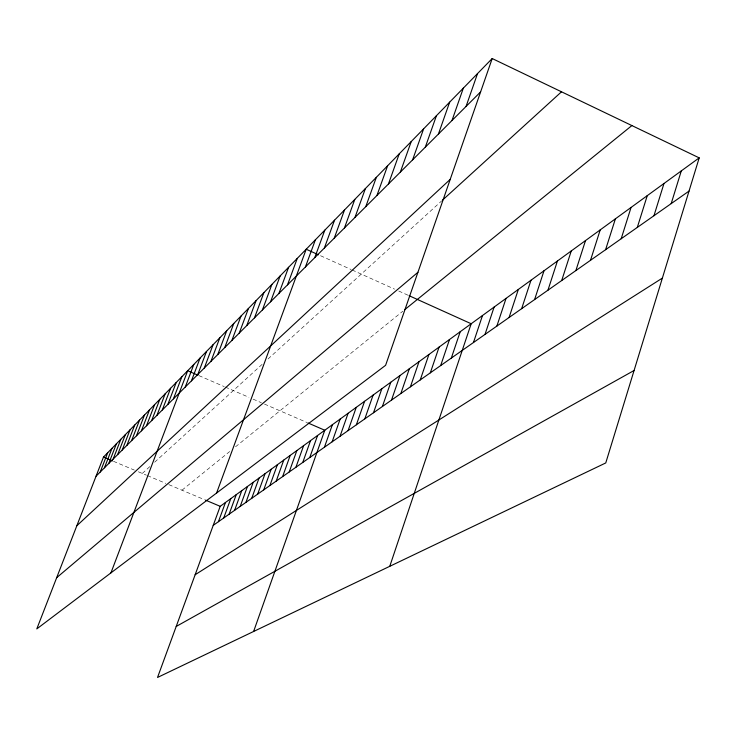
<?xml version="1.0" encoding="UTF-8"?>
<svg xmlns="http://www.w3.org/2000/svg" width="736" height="736" viewBox="0 0 736 736"><rect width="100%" height="100%" fill="white"/><g stroke="black" fill="none" stroke-linecap="round" stroke-linejoin="round"><path stroke-width="0.55" stroke-dasharray="3.68 2.76" d="M142.296 473.45L149.951 466.486M154.652 462.208L262.402 364.108M268.06 358.956L441.701 200.873M181.985 490.194L229.696 451.527M235.529 446.798L402.84 311.199M113.464 461.288L134.357 470.102M138.331 471.776L146.381 475.18M147.402 475.603L165.738 483.34M168.792 484.628L204.562 499.716M198.886 375.599L224.241 386.612M225.253 387.053L248.934 397.33M253.074 399.124L261.363 402.721M264.472 404.073L306.894 422.482M320.528 255.714L351.1 269.514M352.121 269.974L394.57 289.147M398.728 291.024L408.038 295.228"/><path stroke-width="1.1" d="M699.2 157.872L605.765 462.935L157.532 677.46L220.202 506.322L699.2 157.872L492.2 58.54L103.482 457.074L36.8 628.903L385.6 365.314L492.2 58.54M671.195 203.614L681.288 170.908M653.964 215.722L663.982 183.494M637.302 227.424L647.248 195.666M621.193 238.74L631.056 207.442M605.599 249.697L615.388 218.84M590.502 260.305L600.208 229.89M575.874 270.581L585.506 240.58M561.697 280.545L571.256 250.948M547.943 290.196L557.428 261.013M534.603 299.57L544.005 270.774M521.658 308.669L530.987 280.241M509.082 317.501L518.337 289.441M485.006 334.42L494.104 307.078M496.874 326.085L506.046 298.384M473.46 342.525L482.485 315.523M389.767 566.315L471.187 323.748L409.078 295.697M440.68 365.562L449.494 339.526M451.315 358.092L460.193 331.743M430.33 372.83L439.07 347.107M410.421 386.814L419.014 361.698M420.247 379.914L428.913 354.494M400.844 393.548L409.372 368.708M382.398 406.502L390.788 382.232M391.506 400.108L399.97 375.553M364.844 418.839L373.097 395.094M373.511 412.749L381.837 388.746M466.054 106.444L477.526 73.582M356.38 424.782L364.568 401.304M340.041 436.264L348.1 413.282M452.005 120.483L463.349 88.108M348.11 430.588L356.242 407.367M324.438 447.221L332.378 424.718M438.426 134.053L449.659 102.148M332.148 441.802L340.152 419.069M412.62 159.841L423.623 128.846M309.755 457.544L317.575 435.491M253.607 631.479L324.778 430.247L307.887 422.915M425.307 147.163L436.43 115.718M289.202 471.978L296.847 450.57M400.338 172.114L411.231 141.551M295.909 467.268L303.609 445.648M302.763 462.456L310.518 440.625M376.933 195.5L387.605 165.775M276.202 481.114L283.737 460.11M282.633 476.588L290.223 455.382M388.452 183.991L399.234 153.852M257.674 494.132L265.043 473.708M263.727 489.882L271.152 469.264M365.774 206.65L376.335 177.33M269.9 485.539L277.38 464.729M344.457 227.958L354.807 199.401M245.916 502.394L253.184 482.338M251.73 498.3L259.054 478.06M354.954 217.46L365.406 188.536M324.374 248.023L334.521 220.202M229.117 514.197L236.228 494.666M234.609 510.333L241.767 490.636M334.264 238.142L344.512 209.953M240.203 506.405L247.425 486.524M305.431 266.956L315.376 239.835M314.769 257.628L324.806 230.156M218.436 521.695L225.446 502.513M223.726 517.978L230.791 498.622M287.518 284.85L297.27 258.391M216.577 493.046L306.194 249.237L318.476 254.785M270.572 301.797L280.131 275.963M278.926 293.434L288.586 267.297M254.5 317.851L263.884 292.624M262.43 309.93L271.906 284.4M239.246 333.095L248.455 308.439M246.772 325.57L256.073 300.628M217.764 354.559L226.725 330.722M224.747 347.585L233.79 323.481M231.904 340.428L241.031 316.048M197.8 374.514L206.512 351.44M204.295 368.018L213.09 344.696M210.947 361.376L219.825 337.796M110.934 572.884L187.689 370.742L197.864 375.158M185.251 387.053L193.816 364.458M191.452 380.852L200.091 358.018M162.334 409.952L170.614 388.249M167.836 404.46L176.18 382.536M173.457 398.838L181.875 376.703M141.459 430.808L149.472 409.924M146.519 425.758L154.597 404.671M151.68 420.596L159.822 399.308M156.952 415.334L165.158 393.834M122.231 450.027L129.996 429.898M126.896 445.363L134.716 425.049M131.652 440.616L139.536 420.109M136.51 435.758L144.458 415.067M104.457 467.783L111.982 448.362M108.772 463.478L116.362 443.872M113.178 459.08L120.814 439.3M117.659 454.6L125.359 434.645M100.225 472.015L107.695 452.76M96.066 476.174L480.608 91.899M76.829 525.752L450.211 179.363M442.511 200.128L561.504 91.798M56.681 577.677L417.928 272.283M404.515 309.838L631.874 125.571M213.238 525.348L689.025 191.084M195.15 574.733L662.372 278.107M176.217 626.446L634.082 370.493M103.482 457.074L112.461 460.865M205.537 500.13L220.202 506.322"/></g></svg>
